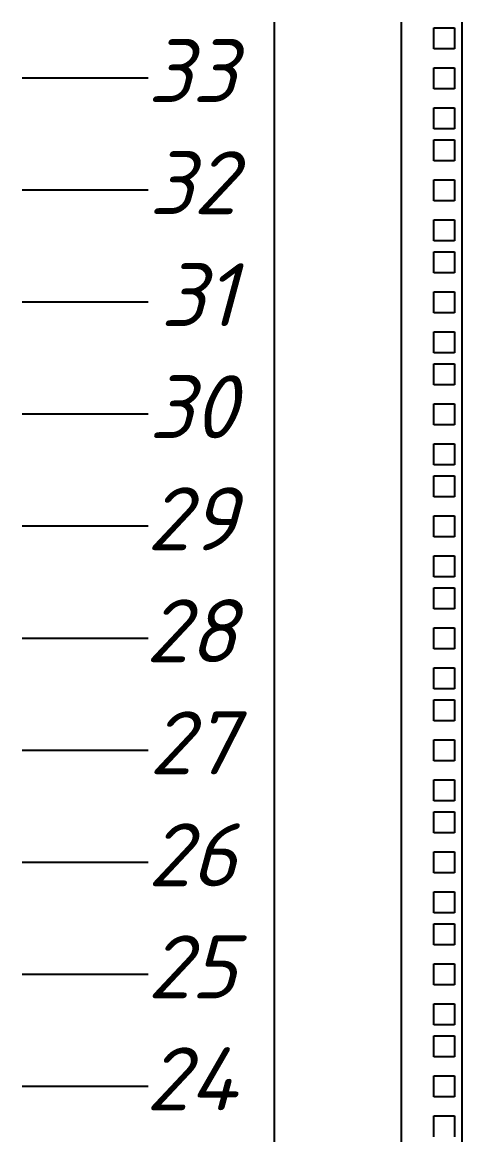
# Model space of a CAD drawing. Header units: millimetres. Extents: x -25459 to 1045457, y -66278 to 462905.
# Drawn here: x 750134 to 751879, y 39080 to 43495 of the extents above; entities that cross this region are included whole.
import ezdxf
from ezdxf.enums import TextEntityAlignment as Align

# ---------------------------------------------------------------- set-up
doc = ezdxf.new("R2010")
doc.units = ezdxf.units.MM
doc.styles.add('ISOCPEUR', font='isocpeui.ttf', dxfattribs={"height": 250})
doc.styles.add('ISOCUPER', font='isocpeur.ttf', dxfattribs={"width": 0.85, "oblique": 7})

# ---------------------------------------------------------------- blocks, each defined once
blk = doc.blocks.new('*U72')
at = {"color": 0, "linetype": 'ByBlock', "lineweight": -2}
for p, q in [((0, 1500.15), (0, 1455.7)), ((50.5, 1500.15), (50.5, 1455.7)), ((63.35, 1489.65), (63.35, 1497.95)), ((63.35, 1497.95), (71.65, 1497.95)), ((71.65, 1497.95), (71.65, 1489.65)), ((74.5, 1500.15), (74.5, 1455.7)), ((71.65, 1489.65), (63.35, 1489.65)), ((63.35, 1473.775), (63.35, 1482.075)), ((63.35, 1482.075), (71.65, 1482.075)), ((71.65, 1482.075), (71.65, 1473.775)), ((-50, 1477.925), (-100, 1477.925)), ((71.65, 1473.775), (63.35, 1473.775)), ((63.35, 1457.9), (63.35, 1466.2)), ((63.35, 1466.2), (71.65, 1466.2)), ((71.65, 1466.2), (71.65, 1457.9)), ((71.65, 1457.9), (63.35, 1457.9)), ((0, 1455.7), (0, 1411.25)), ((50.5, 1455.7), (50.5, 1411.25)), ((63.35, 1445.2), (63.35, 1453.5)), ((63.35, 1453.5), (71.65, 1453.5)), ((71.65, 1453.5), (71.65, 1445.2)), ((74.5, 1455.7), (74.5, 1411.25)), ((71.65, 1445.2), (63.35, 1445.2)), ((63.35, 1429.325), (63.35, 1437.625)), ((63.35, 1437.625), (71.65, 1437.625)), ((71.65, 1437.625), (71.65, 1429.325)), ((-50, 1433.475), (-100, 1433.475)), ((71.65, 1429.325), (63.35, 1429.325)), ((63.35, 1413.45), (63.35, 1421.75)), ((63.35, 1421.75), (71.65, 1421.75)), ((71.65, 1421.75), (71.65, 1413.45)), ((71.65, 1413.45), (63.35, 1413.45)), ((0, 1411.25), (0, 1366.8)), ((50.5, 1411.25), (50.5, 1366.8)), ((63.35, 1400.75), (63.35, 1409.05)), ((63.35, 1409.05), (71.65, 1409.05)), ((71.65, 1409.05), (71.65, 1400.75)), ((74.5, 1411.25), (74.5, 1366.8)), ((71.65, 1400.75), (63.35, 1400.75)), ((63.35, 1384.875), (63.35, 1393.175)), ((63.35, 1393.175), (71.65, 1393.175)), ((71.65, 1393.175), (71.65, 1384.875)), ((-50, 1389.025), (-100, 1389.025)), ((71.65, 1384.875), (63.35, 1384.875)), ((63.35, 1369), (63.35, 1377.3)), ((63.35, 1377.3), (71.65, 1377.3)), ((71.65, 1377.3), (71.65, 1369)), ((71.65, 1369), (63.35, 1369)), ((0, 1366.8), (0, 1322.35)), ((50.5, 1366.8), (50.5, 1322.35)), ((63.35, 1356.3), (63.35, 1364.6)), ((63.35, 1364.6), (71.65, 1364.6)), ((71.65, 1364.6), (71.65, 1356.3)), ((74.5, 1366.8), (74.5, 1322.35)), ((71.65, 1356.3), (63.35, 1356.3)), ((63.35, 1340.425), (63.35, 1348.725)), ((63.35, 1348.725), (71.65, 1348.725)), ((71.65, 1348.725), (71.65, 1340.425)), ((-50, 1344.575), (-100, 1344.575)), ((71.65, 1340.425), (63.35, 1340.425)), ((63.35, 1324.55), (63.35, 1332.85)), ((63.35, 1332.85), (71.65, 1332.85)), ((71.65, 1332.85), (71.65, 1324.55)), ((71.65, 1324.55), (63.35, 1324.55)), ((0, 1322.35), (0, 1277.9)), ((50.5, 1322.35), (50.5, 1277.9)), ((63.35, 1311.85), (63.35, 1320.15)), ((63.35, 1320.15), (71.65, 1320.15)), ((71.65, 1320.15), (71.65, 1311.85)), ((74.5, 1322.35), (74.5, 1277.9)), ((71.65, 1311.85), (63.35, 1311.85)), ((63.35, 1295.975), (63.35, 1304.275)), ((63.35, 1304.275), (71.65, 1304.275)), ((71.65, 1304.275), (71.65, 1295.975)), ((-50, 1300.125), (-100, 1300.125)), ((71.65, 1295.975), (63.35, 1295.975)), ((63.35, 1280.1), (63.35, 1288.4)), ((63.35, 1288.4), (71.65, 1288.4)), ((71.65, 1288.4), (71.65, 1280.1)), ((0, 1277.9), (0, 1233.45)), ((50.5, 1277.9), (50.5, 1233.45)), ((71.65, 1280.1), (63.35, 1280.1)), ((74.5, 1277.9), (74.5, 1233.45)), ((63.35, 1267.4), (63.35, 1275.7)), ((63.35, 1275.7), (71.65, 1275.7)), ((71.65, 1275.7), (71.65, 1267.4)), ((71.65, 1267.4), (63.35, 1267.4)), ((63.35, 1251.525), (63.35, 1259.825)), ((63.35, 1259.825), (71.65, 1259.825)), ((71.65, 1259.825), (71.65, 1251.525)), ((-50, 1255.675), (-100, 1255.675)), ((71.65, 1251.525), (63.35, 1251.525)), ((63.35, 1235.65), (63.35, 1243.95)), ((63.35, 1243.95), (71.65, 1243.95)), ((71.65, 1243.95), (71.65, 1235.65)), ((0, 1233.45), (0, 1189)), ((50.5, 1233.45), (50.5, 1189)), ((71.65, 1235.65), (63.35, 1235.65)), ((74.5, 1233.45), (74.5, 1189)), ((63.35, 1222.95), (63.35, 1231.25)), ((63.35, 1231.25), (71.65, 1231.25)), ((71.65, 1231.25), (71.65, 1222.95)), ((71.65, 1222.95), (63.35, 1222.95)), ((63.35, 1207.075), (63.35, 1215.375)), ((63.35, 1215.375), (71.65, 1215.375)), ((71.65, 1215.375), (71.65, 1207.075)), ((-50, 1211.225), (-100, 1211.225)), ((71.65, 1207.075), (63.35, 1207.075)), ((63.35, 1191.2), (63.35, 1199.5)), ((63.35, 1199.5), (71.65, 1199.5)), ((71.65, 1199.5), (71.65, 1191.2)), ((0, 1189), (0, 1144.55)), ((50.5, 1189), (50.5, 1144.55)), ((71.65, 1191.2), (63.35, 1191.2)), ((74.5, 1189), (74.5, 1144.55)), ((63.35, 1178.5), (63.35, 1186.8)), ((63.35, 1186.8), (71.65, 1186.8)), ((71.65, 1186.8), (71.65, 1178.5)), ((71.65, 1178.5), (63.35, 1178.5)), ((63.35, 1162.625), (63.35, 1170.925)), ((63.35, 1170.925), (71.65, 1170.925)), ((71.65, 1170.925), (71.65, 1162.625)), ((-50, 1166.775), (-100, 1166.775)), ((71.65, 1162.625), (63.35, 1162.625)), ((63.35, 1146.75), (63.35, 1155.05)), ((63.35, 1155.05), (71.65, 1155.05)), ((71.65, 1155.05), (71.65, 1146.75)), ((0, 1144.55), (0, 1100.1)), ((50.5, 1144.55), (50.5, 1100.1)), ((71.65, 1146.75), (63.35, 1146.75)), ((74.5, 1144.55), (74.5, 1100.1)), ((63.35, 1134.05), (63.35, 1142.35)), ((63.35, 1142.35), (71.65, 1142.35)), ((71.65, 1142.35), (71.65, 1134.05)), ((71.65, 1134.05), (63.35, 1134.05)), ((63.35, 1118.175), (63.35, 1126.475)), ((63.35, 1126.475), (71.65, 1126.475)), ((71.65, 1126.475), (71.65, 1118.175)), ((-50, 1122.325), (-100, 1122.325)), ((71.65, 1118.175), (63.35, 1118.175)), ((63.35, 1102.3), (63.35, 1110.6)), ((63.35, 1110.6), (71.65, 1110.6)), ((71.65, 1110.6), (71.65, 1102.3)), ((0, 1100.1), (0, 1055.65)), ((50.5, 1100.1), (50.5, 1055.65)), ((71.65, 1102.3), (63.35, 1102.3)), ((74.5, 1100.1), (74.5, 1055.65)), ((63.35, 1089.6), (63.35, 1097.9)), ((63.35, 1097.9), (71.65, 1097.9)), ((71.65, 1097.9), (71.65, 1089.6)), ((71.65, 1089.6), (63.35, 1089.6)), ((63.35, 1073.725), (63.35, 1082.025)), ((63.35, 1082.025), (71.65, 1082.025)), ((71.65, 1082.025), (71.65, 1073.725)), ((-50, 1077.875), (-100, 1077.875)), ((71.65, 1073.725), (63.35, 1073.725)), ((63.35, 1057.85), (63.35, 1066.15)), ((63.35, 1066.15), (71.65, 1066.15)), ((71.65, 1066.15), (71.65, 1057.85))]:
    blk.add_line(p, q, dxfattribs=at)
blk = doc.blocks.new("19'' маркер юнита")
at = {"color": 0, "linetype": 'ByBlock', "lineweight": -2, "style": 'ISOCPEUR', "oblique": 15, "flags": 8}
blk.add_attdef('#', text='', height=25, dxfattribs=at).set_placement((35, 3), align=Align.MIDDLE_RIGHT)

msp = doc.modelspace()

# ---------------------------------------------------------------- block references
at = {"xscale": 10, "yscale": 10, "zscale": 10}
msp.add_blockref('*U72', (751133.539, 28493.371), dxfattribs=at)
ref = msp.add_blockref("19'' маркер юнита", (750633.539, 43272.621), dxfattribs=dict(xscale=10, yscale=10, zscale=10))
ref.add_attrib('#', '33', dxfattribs={"color": 0, "linetype": 'ByBlock', "lineweight": -2, "height": 250, "style": 'ISOCUPER', "oblique": 15, "flags": 8}).set_placement((750983.539, 43302.621), align=Align.MIDDLE_RIGHT)
ref = msp.add_blockref("19'' маркер юнита", (750633.539, 42828.121), dxfattribs=dict(xscale=10, yscale=10, zscale=10))
ref.add_attrib('#', '32', dxfattribs={"color": 0, "linetype": 'ByBlock', "lineweight": -2, "height": 250, "style": 'ISOCUPER', "oblique": 15, "flags": 8}).set_placement((750983.539, 42858.121), align=Align.MIDDLE_RIGHT)
ref = msp.add_blockref("19'' маркер юнита", (750633.539, 42383.621), dxfattribs=dict(xscale=10, yscale=10, zscale=10))
ref.add_attrib('#', '31', dxfattribs={"color": 0, "linetype": 'ByBlock', "lineweight": -2, "height": 250, "style": 'ISOCUPER', "oblique": 15, "flags": 8}).set_placement((750983.539, 42413.621), align=Align.MIDDLE_RIGHT)
ref = msp.add_blockref("19'' маркер юнита", (750633.539, 41939.121), dxfattribs=dict(xscale=10, yscale=10, zscale=10))
ref.add_attrib('#', '30', dxfattribs={"color": 0, "linetype": 'ByBlock', "lineweight": -2, "height": 250, "style": 'ISOCUPER', "oblique": 15, "flags": 8}).set_placement((750983.539, 41969.121), align=Align.MIDDLE_RIGHT)
ref = msp.add_blockref("19'' маркер юнита", (750633.539, 41494.621), dxfattribs=dict(xscale=10, yscale=10, zscale=10))
ref.add_attrib('#', '29', dxfattribs={"color": 0, "linetype": 'ByBlock', "lineweight": -2, "height": 250, "style": 'ISOCUPER', "oblique": 15, "flags": 8}).set_placement((750983.539, 41524.621), align=Align.MIDDLE_RIGHT)
ref = msp.add_blockref("19'' маркер юнита", (750633.539, 41050.121), dxfattribs=dict(xscale=10, yscale=10, zscale=10))
ref.add_attrib('#', '28', dxfattribs={"color": 0, "linetype": 'ByBlock', "lineweight": -2, "height": 250, "style": 'ISOCUPER', "oblique": 15, "flags": 8}).set_placement((750983.539, 41080.121), align=Align.MIDDLE_RIGHT)
ref = msp.add_blockref("19'' маркер юнита", (750633.539, 40605.621), dxfattribs=dict(xscale=10, yscale=10, zscale=10))
ref.add_attrib('#', '27', dxfattribs={"color": 0, "linetype": 'ByBlock', "lineweight": -2, "height": 250, "style": 'ISOCUPER', "oblique": 15, "flags": 8}).set_placement((750983.539, 40635.621), align=Align.MIDDLE_RIGHT)
ref = msp.add_blockref("19'' маркер юнита", (750633.539, 40161.121), dxfattribs=dict(xscale=10, yscale=10, zscale=10))
ref.add_attrib('#', '26', dxfattribs={"color": 0, "linetype": 'ByBlock', "lineweight": -2, "height": 250, "style": 'ISOCUPER', "oblique": 15, "flags": 8}).set_placement((750983.539, 40191.121), align=Align.MIDDLE_RIGHT)
ref = msp.add_blockref("19'' маркер юнита", (750633.539, 39716.621), dxfattribs=dict(xscale=10, yscale=10, zscale=10))
ref.add_attrib('#', '25', dxfattribs={"color": 0, "linetype": 'ByBlock', "lineweight": -2, "height": 250, "style": 'ISOCUPER', "oblique": 15, "flags": 8}).set_placement((750983.539, 39746.621), align=Align.MIDDLE_RIGHT)
ref = msp.add_blockref("19'' маркер юнита", (750633.539, 39272.121), dxfattribs=dict(xscale=10, yscale=10, zscale=10))
ref.add_attrib('#', '24', dxfattribs={"color": 0, "linetype": 'ByBlock', "lineweight": -2, "height": 250, "style": 'ISOCUPER', "oblique": 15, "flags": 8}).set_placement((750983.539, 39302.121), align=Align.MIDDLE_RIGHT)

doc.saveas('drawing.dxf')
